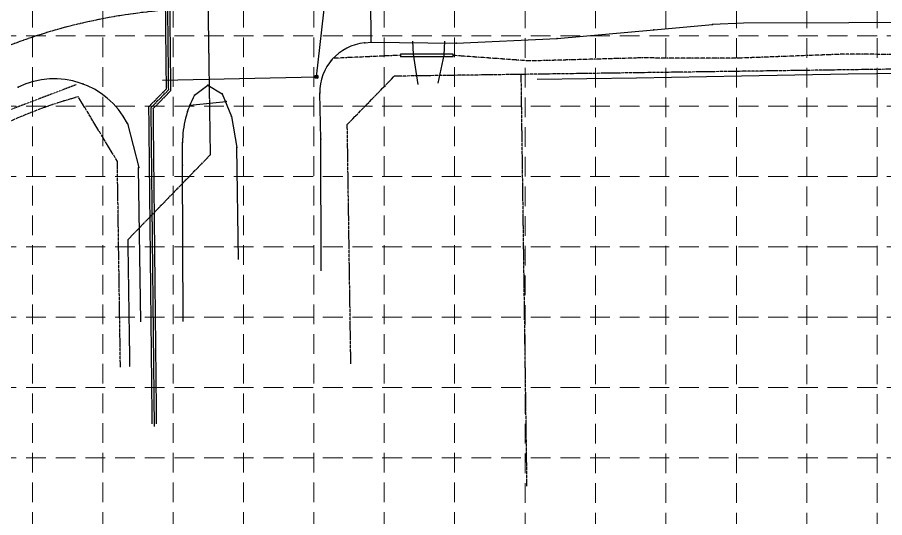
# Model space of a CAD drawing. Header units: inches. Extents: x 2599285 to 2601849, y 7031355 to 7032959.
# Drawn here: x 2599558.7 to 2600051.7, y 7032003.2 to 7032287.7 of the extents above; entities that cross this region are included whole.
import ezdxf

# ---------------------------------------------------------------- set-up
doc = ezdxf.new("R2010")
doc.units = ezdxf.units.IN
doc.header["$MEASUREMENT"] = 0
for name, pattern in [('DASHED', [0.8, 0.75, -0.05]), ('HIDDEN', [0.375, 0.25, -0.125]), ('R.O.W. Cornelius$0$CENTER', [2.7, 2.5, -0.05, 0.1, -0.05]), ('R.O.W. Cornelius$0$PHANTOM', [2.1, 1.75, -0.05, 0.1, -0.05, 0.1, -0.05]), ('SCREEK', [1.04, 0.9, -0.035, 0, -0.035, 0, -0.035, 0, -0.035])]:
    doc.linetypes.add(name, pattern=pattern)
for name, color, linetype in [('DITCH', 7, 'SCREEK'), ('EASPH-PVMT', 7, 'Continuous'), ('EG-PVMT', 250, 'HIDDEN'), ('EPVMT', 8, 'DASHED'), ('ESS', 7, 'DASHED'), ('ETEL', 33, 'DASHED'), ('EXSTSEW', 5, 'DASHED'), ('FENCEBW', 7, 'BWF'), ('GRID', 254, 'HIDDEN'), ('R.O.W. Cornelius$0$CL', 7, 'R.O.W. Cornelius$0$CENTER'), ('R.O.W. Cornelius$0$ROW', 192, 'R.O.W. Cornelius$0$PHANTOM')]:
    doc.layers.add(name, color=color, linetype=linetype)
doc.styles.add('UTIL', font='romans.shx', dxfattribs={"width": 0.9})
doc.linetypes.add('ASPH-E', pattern='A,0.45,-0.05,0.9,[138,ltypeshp.shx,S=0.013,R=0,X=0,Y=0],0.45', length=1.85)
doc.linetypes.add('ASPH-E2', pattern='A,0.45,-0.05,0.9,[138,ltypeshp.shx,S=-0.013,R=0,X=0,Y=0],0.45', length=1.85)
doc.linetypes.add('BWF', pattern='A,0.9,-0.05,[135,ltypeshp.shx,S=0.03,R=0,X=0,Y=0],-0.05', length=1)
doc.linetypes.add('TELE', pattern='A,0.8,-0.05,0.8,-0.05,0.8,-0.15,["TELE",UTIL,S=0.08,R=0,X=-0.1,Y=-0.04],-0.2', length=2.85)

msp = doc.modelspace()

# ---------------------------------------------------------------- linework, layer by layer
at = {"layer": 'DITCH'}
for p, q in [((2599776.43, 7032266.15), (2599737.94, 7032264.43)), ((2599776.47, 7032266.15), (2599776.43, 7032266.15)), ((2599806.46, 7032266.06), (2599806.44, 7032266.06)), ((2599850.19, 7032262.91), (2599806.46, 7032266.06)), ((2600030.48, 7032266.86), (2599970.3, 7032264.58)), ((2600095.36, 7032266.22), (2600030.48, 7032266.86)), ((2599911.39, 7032264.62), (2599850.19, 7032262.91)), ((2599970.3, 7032264.58), (2599911.39, 7032264.62)), ((2599592.22, 7032249.43), (2599530.28, 7032225.9))]:
    msp.add_line(p, q, dxfattribs=at)
at = {"layer": 'EASPH-PVMT', "linetype": 'ASPH-E2'}
for p, q in [((2599759.88, 7032273.62), (2599759.54, 7032314.13)), ((2599971.43, 7032284.41, 519.1), (2599953.88, 7032283.75, 519.1)), ((2600031.25, 7032284.6, 519.1), (2599971.43, 7032284.41, 519.1)), ((2600094.54, 7032284.9, 519.1), (2600031.25, 7032284.6, 519.1)), ((2599756.15, 7032273.16), (2599759.9, 7032273.69)), ((2599731.12, 7032218.53), (2599730.64, 7032244.53)), ((2599656.65, 7032237.75), (2599677.48, 7032239.8)), ((2599731.48, 7032143.65), (2599731.12, 7032218.53))]:
    msp.add_line(p, q, dxfattribs=at)
at = {"layer": 'EASPH-PVMT', "linetype": 'ASPH-E'}
for p, q in [((2599865.56, 7032275.61), (2599920.48, 7032280.56)), ((2599920.48, 7032280.56), (2599953.88, 7032283.75)), ((2599808.18, 7032273.14), (2599865.56, 7032275.61)), ((2599759.9, 7032273.69), (2599808.18, 7032273.14)), ((2599659.43, 7032243.47), (2599666.99, 7032249.23)), ((2599666.99, 7032249.23), (2599675.07, 7032244.32)), ((2599675.07, 7032244.32), (2599680.46, 7032231.29)), ((2599680.46, 7032231.29), (2599683.49, 7032213.8)), ((2599621.22, 7032227.42), (2599627.7, 7032202.33)), ((2599652.56, 7032203.7), (2599652.61, 7032216.51)), ((2599684.38, 7032149.99), (2599683.49, 7032213.8)), ((2599628.9, 7032114.47), (2599627.59, 7032202.35)), ((2599652.89, 7032114.83), (2599652.56, 7032203.7))]:
    msp.add_line(p, q, dxfattribs=at)
at = {"layer": 'EASPH-PVMT', "linetype": 'ASPH-E2'}
msp.add_arc((2599758.61, 7032245.28), 27.98, 95.048, 181.5479, dxfattribs=at)
at = {"layer": 'EASPH-PVMT', "linetype": 'ASPH-E'}
for centre, radius, start, end in [((2599579.69, 7032206.05), 46.7, 27.2291, 116.0341), ((2599708.89, 7032216.62), 56.28, 151.5052, 180.107)]:
    msp.add_arc(centre, radius, start, end, dxfattribs=at)
at = {"layer": 'EASPH-PVMT', "linetype": 'ASPH-E2'}
for p in [(2599865.56, 7032275.61, 532.09), (2599737.06, 7032263.13, 527.93), (2599595.85, 7032249.87, 528.1), (2599666.99, 7032249.23, 528.37), (2599659.43, 7032243.47, 528.08), (2599675.07, 7032244.32, 528.26), (2599730.64, 7032244.53, 527.23), (2599656.65, 7032237.75, 527.87), (2599677.48, 7032239.8, 528.04), (2599655.4, 7032234.11, 527.78), (2599680.46, 7032231.29, 527.79), (2599621.22, 7032227.42, 527.02), (2599652.61, 7032216.51, 527.12), (2599731.12, 7032218.53, 526.46)]:
    msp.add_point(p, dxfattribs=at)
at = {"layer": 'EG-PVMT', "linetype": 'ASPH-E2'}
for p, q in [((2599783.95, 7032266.86), (2599783.44, 7032274.19)), ((2599801.54, 7032274.27), (2599801.07, 7032266.15)), ((2599786.49, 7032249.6), (2599783.95, 7032266.86)), ((2599801.07, 7032266.15), (2599797.75, 7032250.29))]:
    msp.add_line(p, q, dxfattribs=at)
at = {"layer": 'EPVMT', "color": 7}
for p in [(2599920.48, 7032280.56, 533.41), (2599953.88, 7032283.75, 534.33), (2599756.15, 7032273.16, 528.99), (2599759.88, 7032273.62, 528.57), (2599759.9, 7032273.69, 528.58), (2599759.9, 7032273.69, 528.58), (2599808.18, 7032273.14, 530.18), (2599559.19, 7032248.01, 528.49), (2599683.49, 7032213.8, 527.16), (2599627.7, 7032202.33, 526.22), (2599652.56, 7032203.7, 526.66)]:
    msp.add_point(p, dxfattribs=at)
at = {"layer": 'ESS'}
for p, q in [((2599668.49, 7032209.66), (2599660.89, 7032722.58)), ((2599621.45, 7032161.2), (2599668.49, 7032209.66)), ((2599621.45, 7032161.2), (2599622.53, 7032088.89))]:
    msp.add_line(p, q, dxfattribs=at)
at = {"layer": 'ETEL', "color": 252, "linetype": 'TELE', "ltscale": 0.8}
for p, q in [((2599728.7, 7032253.87), (2599738.86, 7032341.95)), ((2599641.16, 7032251.97), (2599728.7, 7032253.87))]:
    msp.add_line(p, q, dxfattribs=at)
at = {"layer": 'ETEL', "color": 252}
for p, q in [((2599727.95, 7032254.62), (2599729.45, 7032253.12)), ((2599729.45, 7032254.62), (2599727.95, 7032253.12))]:
    msp.add_line(p, q, dxfattribs=at)
msp.add_lwpolyline([(2599727.95, 7032254.62), (2599729.45, 7032254.62), (2599729.45, 7032253.12), (2599727.95, 7032253.12)], close=True, dxfattribs=at)
at = {"layer": 'EXSTSEW'}
for p, q in [((2599642.55, 7032316.09), (2599643.27, 7032246.93)), ((2599643.77, 7032318.13), (2599644.53, 7032246.43)), ((2599645.05, 7032316.11), (2599645.79, 7032245.92)), ((2599806.44, 7032266.84), (2599776.47, 7032266.87)), ((2599776.47, 7032266.87), (2599776.47, 7032265.37)), ((2599806.44, 7032265.34), (2599776.47, 7032265.37)), ((2599806.44, 7032265.34), (2599806.44, 7032266.84)), ((2599643.27, 7032246.93), (2599633.48, 7032236.93)), ((2599634.74, 7032236.42), (2599644.53, 7032246.43)), ((2599645.79, 7032245.92), (2599635.99, 7032235.92)), ((2599635.38, 7032056.51), (2599633.48, 7032236.93)), ((2599636.65, 7032055.04), (2599634.74, 7032236.42)), ((2599637.88, 7032056.59), (2599635.99, 7032235.92))]:
    msp.add_line(p, q, dxfattribs=at)
at = {"layer": 'FENCEBW'}
for p, q in [((2600095.52, 7032256.24), (2600030.95, 7032255.4)), ((2599910.59, 7032253.19), (2599854.1, 7032252.32)), ((2599970.36, 7032254.36), (2599910.59, 7032253.19)), ((2600030.95, 7032255.4), (2599970.36, 7032254.36))]:
    msp.add_line(p, q, dxfattribs=at)
at = {"layer": 'GRID', "color": 252, "linetype": 'HIDDEN', "lineweight": 0, "ltscale": 45}
for p, q in [((2599567.26, 7032917.56), (2599567.26, 7031517)), ((2599607.26, 7032917.56), (2599607.26, 7031517)), ((2599647.26, 7032917.56), (2599647.26, 7031517)), ((2599687.26, 7032917.56), (2599687.26, 7031517)), ((2599727.26, 7032917.56), (2599727.26, 7031517)), ((2599767.26, 7032917.56), (2599767.26, 7031517)), ((2599807.26, 7032917.56), (2599807.26, 7031517)), ((2599847.39, 7032917.18), (2599847.39, 7031517)), ((2599887.39, 7032917.18), (2599887.39, 7031517)), ((2599927.39, 7032917.18), (2599927.39, 7031517)), ((2599967.39, 7032917.18), (2599967.39, 7031517)), ((2600007.39, 7032917.18), (2600007.39, 7031517)), ((2600047.39, 7032917.18), (2600047.39, 7031517)), ((2599327.39, 7032277.18), (2601807.39, 7032277.18)), ((2599327.39, 7032237.18), (2601807.39, 7032237.18)), ((2599327.39, 7032197.18), (2601807.39, 7032197.18)), ((2599327.39, 7032157.18), (2601807.39, 7032157.18)), ((2599327.39, 7032117.18), (2601807.39, 7032117.18)), ((2599327.39, 7032077.18), (2601807.39, 7032077.18)), ((2599327.39, 7032037.18), (2601807.39, 7032037.18))]:
    msp.add_line(p, q, dxfattribs=at)
at = {"layer": 'R.O.W. Cornelius$0$CL'}
msp.add_arc((2599667.97, 7031974.38, 1027.17), 318.39, 90.804, 161.1633, dxfattribs=at)
at = {"layer": 'R.O.W. Cornelius$0$ROW', "color": 252}
for p, q in [((2600355.69, 7032262.45, 1027.17), (2599772.94, 7032254.27, 1027.17)), ((2599746.24, 7032226.86), (2599772.94, 7032254.27)), ((2599848.39, 7032021.14, 1027.17), (2599845.1, 7032255.28, 1027.17)), ((2599615.54, 7032205.84), (2599593.33, 7032242.57)), ((2599748.26, 7032090.76), (2599746.24, 7032226.86)), ((2599617.28, 7032088.82), (2599615.54, 7032205.84))]:
    msp.add_line(p, q, dxfattribs=at)
msp.add_arc((2599667.97, 7031974.38, 1027.17), 278.39, 105.5515, 158.3299, dxfattribs=at)

doc.saveas('drawing.dxf')
